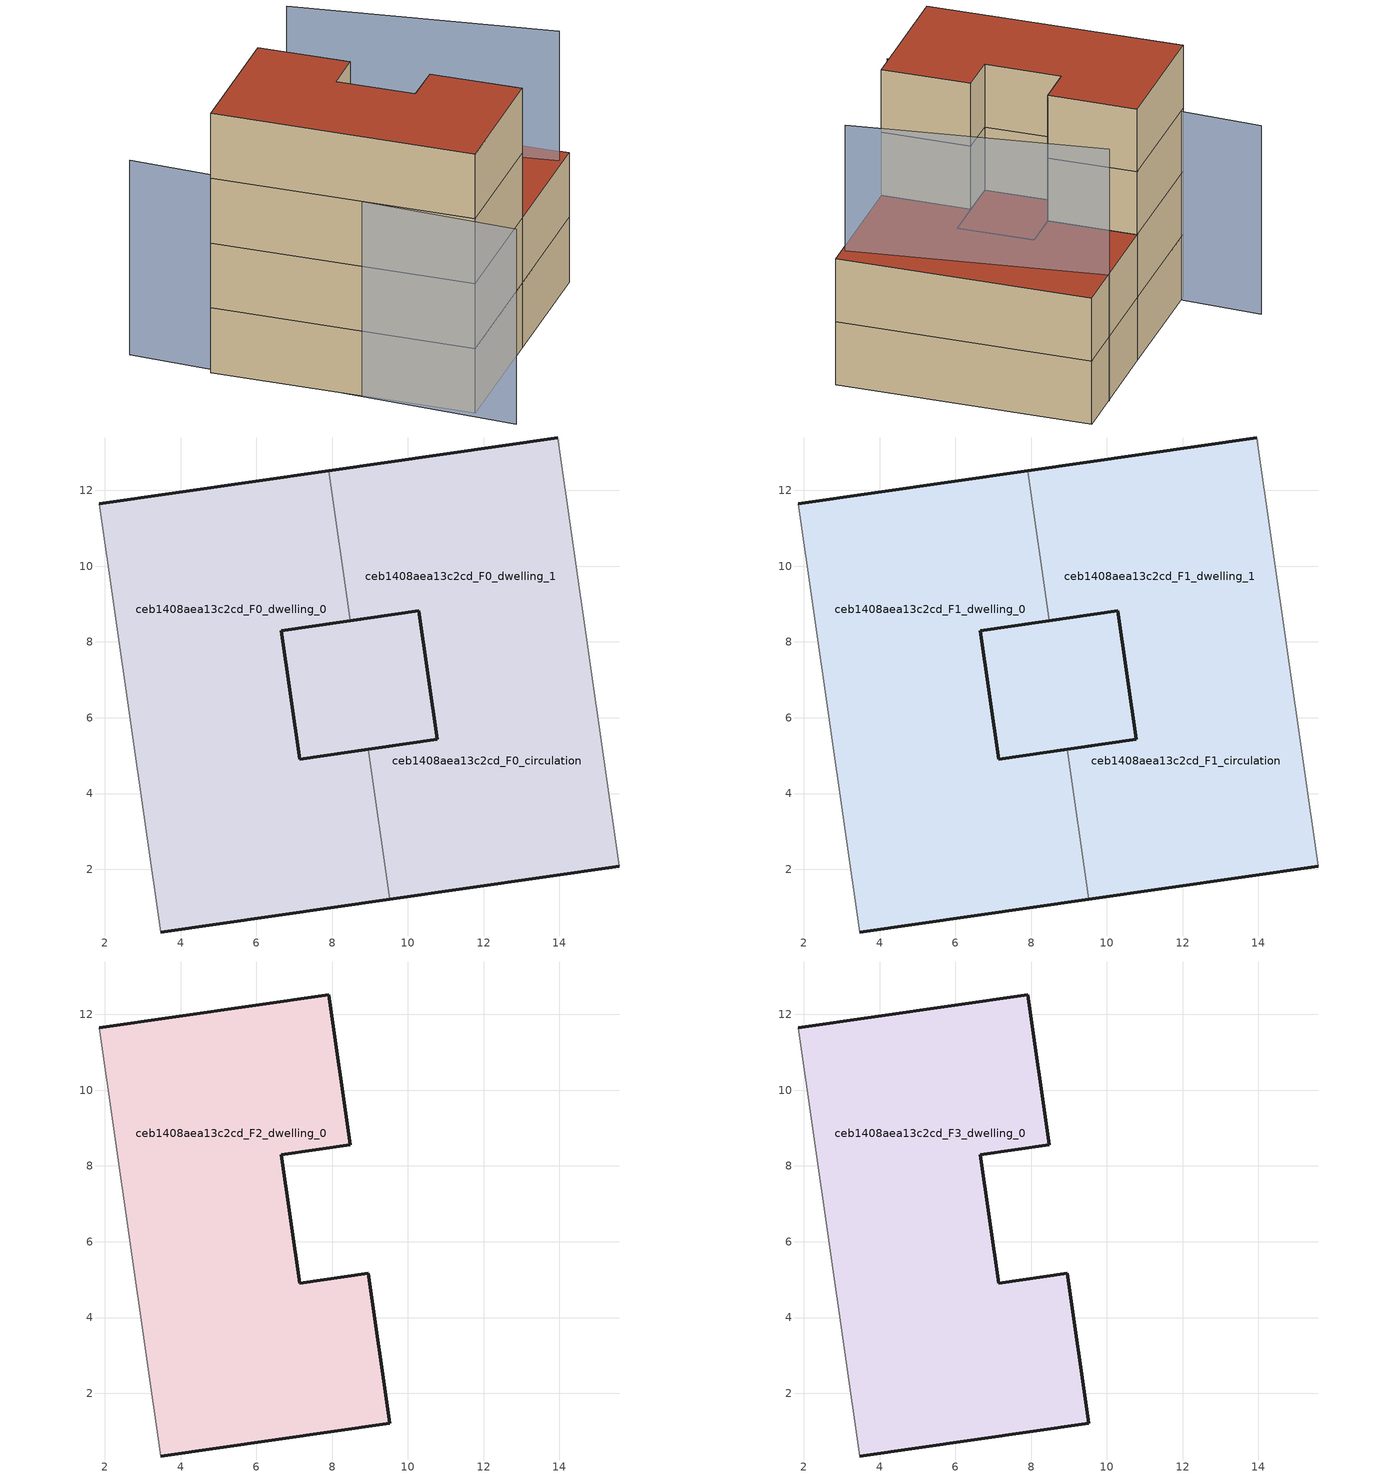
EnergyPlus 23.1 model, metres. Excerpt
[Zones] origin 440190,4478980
ceb1408aea13c2cd_F0_dwelling_0
 floor ground (EU_floor_Construction): 7.91,12.52 8.47,8.56 6.66,8.3 7.14,4.91 8.96,5.17 9.53,1.21 3.47,0.34 1.85,11.65 z0; 10.29,8.82 10.78,5.43 8.96,5.17 7.14,4.91 6.66,8.3 z0
 wall outside (EU_wall_Construction): 3.47,0.34 9.53,1.21 / 8.96,5.17 7.14,4.91 6.66,8.3 8.47,8.56 / 7.91,12.52 1.85,11.65 z0:3
 wall adiabatic (EU_wall_Construction): 1.85,11.65 3.47,0.34 z0:3
 wall to ceb1408aea13c2cd_F0_dwelling_1 (EU_wall_Construction): 9.53,1.21 8.96,5.17 / 8.47,8.56 7.91,12.52 z0:3
ceb1408aea13c2cd_F0_dwelling_1
 floor ground (EU_floor_Construction): 13.96,13.39 15.58,2.08 9.53,1.21 8.96,5.17 10.78,5.43 10.29,8.82 8.47,8.56 7.91,12.52 z0; 10.29,8.82 10.78,5.43 8.96,5.17 7.14,4.91 6.66,8.3 z0
 wall outside (EU_wall_Construction): 13.96,13.39 7.91,12.52 / 8.47,8.56 10.29,8.82 10.78,5.43 8.96,5.17 / 9.53,1.21 15.58,2.08 z0:3
 wall adiabatic (EU_wall_Construction): 15.58,2.08 13.96,13.39 z0:3
ceb1408aea13c2cd_F0_circulation
 floor ground (EU_floor_Construction): 7.91,12.52 8.47,8.56 6.66,8.3 7.14,4.91 8.96,5.17 9.53,1.21 3.47,0.34 1.85,11.65 z0; 10.29,8.82 10.78,5.43 8.96,5.17 7.14,4.91 6.66,8.3 z0; 13.96,13.39 15.58,2.08 9.53,1.21 8.96,5.17 10.78,5.43 10.29,8.82 8.47,8.56 7.91,12.52 z0
 wall outside (EU_wall_Construction): 10.78,5.43 10.29,8.82 6.66,8.3 7.14,4.91 10.78,5.43 z0:3
ceb1408aea13c2cd_F1_dwelling_0
 floor outside (EU_floor_Construction): 10.29,8.82 10.78,5.43 8.96,5.17 7.14,4.91 6.66,8.3 z3
 floor to ceb1408aea13c2cd_F0_dwelling_0 (EU_floor_Construction): 7.91,12.52 8.47,8.56 6.66,8.3 7.14,4.91 8.96,5.17 9.53,1.21 3.47,0.34 1.85,11.65 z3
 wall outside (EU_wall_Construction): 3.47,0.34 9.53,1.21 / 8.96,5.17 7.14,4.91 6.66,8.3 8.47,8.56 / 7.91,12.52 1.85,11.65 z3:6
 wall adiabatic (EU_wall_Construction): 1.85,11.65 3.47,0.34 z3:6
 wall to ceb1408aea13c2cd_F1_dwelling_1 (EU_wall_Construction): 9.53,1.21 8.96,5.17 / 8.47,8.56 7.91,12.52 z3:6
 roof outside (EU_floor_Construction): 10.78,5.43 10.29,8.82 6.66,8.3 7.14,4.91 8.96,5.17 z6
ceb1408aea13c2cd_F1_dwelling_1
 floor to ceb1408aea13c2cd_F0_dwelling_1 (EU_floor_Construction): 13.96,13.39 15.58,2.08 9.53,1.21 8.96,5.17 10.78,5.43 10.29,8.82 8.47,8.56 7.91,12.52 z3; 10.29,8.82 10.78,5.43 8.96,5.17 7.14,4.91 6.66,8.3 z3
 wall outside (EU_wall_Construction): 13.96,13.39 7.91,12.52 / 8.47,8.56 10.29,8.82 10.78,5.43 8.96,5.17 / 9.53,1.21 15.58,2.08 z3:6
 wall adiabatic (EU_wall_Construction): 15.58,2.08 13.96,13.39 z3:6
 roof outside (EU_roof_Construction): 10.78,5.43 10.29,8.82 6.66,8.3 7.14,4.91 8.96,5.17 z6; 15.58,2.08 13.96,13.39 7.91,12.52 8.47,8.56 10.29,8.82 10.78,5.43 8.96,5.17 9.53,1.21 z6
ceb1408aea13c2cd_F1_circulation
 floor outside (EU_floor_Construction): 10.29,8.82 10.78,5.43 8.96,5.17 7.14,4.91 6.66,8.3 z3; 13.96,13.39 15.58,2.08 9.53,1.21 8.96,5.17 10.78,5.43 10.29,8.82 8.47,8.56 7.91,12.52 z3
 floor to ceb1408aea13c2cd_F0_circulation (EU_floor_Construction): 7.91,12.52 8.47,8.56 6.66,8.3 7.14,4.91 7.77,5 8.96,5.17 9.53,1.21 3.47,0.34 1.85,11.65 z3
 wall outside (EU_wall_Construction): 10.78,5.43 10.29,8.82 6.66,8.3 7.14,4.91 10.78,5.43 z3:6
 roof outside (EU_roof_Construction): 10.78,5.43 10.29,8.82 6.66,8.3 7.14,4.91 8.96,5.17 z6; 9.53,1.21 8.96,5.17 7.14,4.91 6.66,8.3 8.47,8.56 7.91,12.52 1.85,11.65 3.47,0.34 z6; 15.58,2.08 13.96,13.39 7.91,12.52 8.47,8.56 10.29,8.82 10.78,5.43 8.96,5.17 9.53,1.21 z6
ceb1408aea13c2cd_F2_dwelling_0
 floor to ceb1408aea13c2cd_F1_dwelling_0 (EU_floor_Construction): 7.91,12.52 8.47,8.56 6.66,8.3 7.14,4.91 8.96,5.17 9.53,1.21 3.47,0.34 1.85,11.65 z6
 wall outside (EU_wall_Construction): 3.47,0.34 9.53,1.21 8.96,5.17 7.14,4.91 6.66,8.3 8.47,8.56 7.91,12.52 1.85,11.65 z6:9
 wall adiabatic (EU_wall_Construction): 1.85,11.65 3.47,0.34 z6:9
ceb1408aea13c2cd_F3_dwelling_0
 floor to ceb1408aea13c2cd_F2_dwelling_0 (EU_floor_Construction): 7.91,12.52 8.47,8.56 6.66,8.3 7.14,4.91 8.96,5.17 9.53,1.21 3.47,0.34 1.85,11.65 z9
 wall outside (EU_wall_Construction): 3.47,0.34 9.53,1.21 8.96,5.17 7.14,4.91 6.66,8.3 8.47,8.56 7.91,12.52 1.85,11.65 z9:12
 wall adiabatic (EU_wall_Construction): 1.85,11.65 3.47,0.34 z9:12
 roof outside (EU_roof_Construction): 9.53,1.21 8.96,5.17 7.14,4.91 6.66,8.3 8.47,8.56 7.91,12.52 1.85,11.65 3.47,0.34 z12
shading: 1.79,15.32 3.39,-1.58 z0:9; 14.75,2.11 11.75,13.1 z0:12
[Building]
EU S2 Campaign: North Axis=0; Terrain=City; Solar Distribution=FullExterior
[Site:Location]
Madrid: Latitude=40.5; Longitude=-3.5; Time Zone=1; Elevation=609
[SizingPeriod:WeatherFileDays]
AnnualSizingPeriod: Begin Month=1; Begin Day of Month=1; End Month=12; End Day of Month=31; Day of Week for Start Day=Monday; Use Weather File Daylight Saving Period=No; Use Weather File Rain and Snow Indicators=No
[MATERIAL]
EU_InternalMass_Material: Roughness=MediumRough; Thickness=0.1; Conductivity=1; Density=1800; Specific Heat=900; Thermal Absorptance=0.9; Solar Absorptance=0.7; Visible Absorptance=0.7
[MATERIAL:NOMASS] Roughness=MediumRough; Thermal Absorptance=0.9; Solar Absorptance=0.7; Visible Absorptance=0.7
Name | Thermal Resistance
EU_wall_NoMass | 1.60022
EU_roof_NoMass | 1.57597
EU_floor_NoMass | 0.470652
[CONSTRUCTION]
EU_wall_Construction: EU_wall_NoMass
EU_roof_Construction: EU_roof_NoMass
EU_floor_Construction: EU_floor_NoMass
EU_InternalMass_Construction: EU_InternalMass_Material
[ZONE] Type=1; Multiplier=1; Ceiling Height=autocalculate; Floor Area=autocalculate; Part of Total Floor Area=Yes
Name | Volume
ceb1408aea13c2cd_F0_dwelling_0; ceb1408aea13c2cd_F1_dwelling_0; ceb1408aea13c2cd_F0_dwelling_1; ceb1408aea13c2cd_F1_dwelling_1 | 228.472
ceb1408aea13c2cd_F2_dwelling_0; ceb1408aea13c2cd_F3_dwelling_0 | 190.742
ceb1408aea13c2cd_F0_circulation | 419.214
ceb1408aea13c2cd_F1_circulation | 419.215
[INTERNALMASS] Construction=EU_InternalMass_Construction
Name | Zone or ZoneList | Surface Area
ceb1408aea13c2cd_F0_dwelling_0_EU_InternalMass | ceb1408aea13c2cd_F0_dwelling_0 | 63.5807
ceb1408aea13c2cd_F0_dwelling_1_EU_InternalMass | ceb1408aea13c2cd_F0_dwelling_1 | 63.5807
ceb1408aea13c2cd_F1_dwelling_0_EU_InternalMass | ceb1408aea13c2cd_F1_dwelling_0 | 63.5807
ceb1408aea13c2cd_F1_dwelling_1_EU_InternalMass | ceb1408aea13c2cd_F1_dwelling_1 | 63.5807
ceb1408aea13c2cd_F2_dwelling_0_EU_InternalMass | ceb1408aea13c2cd_F2_dwelling_0 | 139.694
ceb1408aea13c2cd_F3_dwelling_0_EU_InternalMass | ceb1408aea13c2cd_F3_dwelling_0 | 139.694
[OTHEREQUIPMENT] Fuel Type=Electricity; Design Level Calculation Method=Watts/Area; Power per Zone Floor Area=1; Fraction Latent=0; Fraction Radiant=0; Fraction Lost=0; Carbon Dioxide Generation Rate=0; EndUse Subcategory=EU_Step8_InternalGains
Name | Zone or ZoneList or Space or SpaceList | Schedule
EU_Step8_InternalGain_ceb1408aea13c2cd_F0_dwelling_0_f000 | ceb1408aea13c2cd_F0_dwelling_0 | EU_Step8_GainSchedule_ceb1408aea13c2cd_F0_dwelling_0_f000
EU_Step8_InternalGain_ceb1408aea13c2cd_F0_dwelling_1_f000 | ceb1408aea13c2cd_F0_dwelling_1 | EU_Step8_GainSchedule_ceb1408aea13c2cd_F0_dwelling_1_f000
EU_Step8_InternalGain_ceb1408aea13c2cd_F1_dwelling_0_f000 | ceb1408aea13c2cd_F1_dwelling_0 | EU_Step8_GainSchedule_ceb1408aea13c2cd_F1_dwelling_0_f000
EU_Step8_InternalGain_ceb1408aea13c2cd_F1_dwelling_1_f000 | ceb1408aea13c2cd_F1_dwelling_1 | EU_Step8_GainSchedule_ceb1408aea13c2cd_F1_dwelling_1_f000
EU_Step8_InternalGain_ceb1408aea13c2cd_F2_dwelling_0_f000 | ceb1408aea13c2cd_F2_dwelling_0 | EU_Step8_GainSchedule_ceb1408aea13c2cd_F2_dwelling_0_f000
EU_Step8_InternalGain_ceb1408aea13c2cd_F3_dwelling_0_f000 | ceb1408aea13c2cd_F3_dwelling_0 | EU_Step8_GainSchedule_ceb1408aea13c2cd_F3_dwelling_0_f000
[ZONEINFILTRATION:DESIGNFLOWRATE] Schedule=EU_AlwaysOn; Design Flow Rate Calculation Method=Flow/Area; Flow Rate per Floor Area=0.0005; Constant Term Coefficient=1; Temperature Term Coefficient=0; Velocity Term Coefficient=0; Velocity Squared Term Coefficient=0
Name | Zone or ZoneList or Space or SpaceList
EU_Circulation_Infiltration_ceb1408aea13c2cd_F0_circulation | ceb1408aea13c2cd_F0_circulation
EU_Circulation_Infiltration_ceb1408aea13c2cd_F1_circulation | ceb1408aea13c2cd_F1_circulation
[ZONEVENTILATION:DESIGNFLOWRATE] Schedule=EU_AlwaysOn; Design Flow Rate Calculation Method=AirChanges/Hour; Air Changes per Hour=0.480704; Ventilation Type=Natural; Fan Pressure Rise=0; Fan Total Efficiency=1; Constant Term Coefficient=1; Temperature Term Coefficient=0; Velocity Term Coefficient=0; Velocity Squared Term Coefficient=0; Minimum Indoor Temperature=-100; Maximum Indoor Temperature=100; Delta Temperature=-100; Minimum Outdoor Temperature=-100; Maximum Outdoor Temperature=100; Maximum Wind Speed=40
Name | Zone or ZoneList or Space or SpaceList
EU_ConstantAir_ceb1408aea13c2cd_F0_dwelling_0 | ceb1408aea13c2cd_F0_dwelling_0
EU_ConstantAir_ceb1408aea13c2cd_F0_dwelling_1 | ceb1408aea13c2cd_F0_dwelling_1
EU_ConstantAir_ceb1408aea13c2cd_F1_dwelling_0 | ceb1408aea13c2cd_F1_dwelling_0
EU_ConstantAir_ceb1408aea13c2cd_F1_dwelling_1 | ceb1408aea13c2cd_F1_dwelling_1
EU_ConstantAir_ceb1408aea13c2cd_F2_dwelling_0 | ceb1408aea13c2cd_F2_dwelling_0
EU_ConstantAir_ceb1408aea13c2cd_F3_dwelling_0 | ceb1408aea13c2cd_F3_dwelling_0
[HVACTEMPLATE:THERMOSTAT] Constant Heating Setpoint=20; Constant Cooling Setpoint=50
EU_HeatOnly_ceb1408aea13c2cd_F0_dwelling_0; EU_HeatOnly_ceb1408aea13c2cd_F0_dwelling_1; EU_HeatOnly_ceb1408aea13c2cd_F1_dwelling_0; EU_HeatOnly_ceb1408aea13c2cd_F1_dwelling_1; EU_HeatOnly_ceb1408aea13c2cd_F2_dwelling_0; EU_HeatOnly_ceb1408aea13c2cd_F3_dwelling_0
[HVACTEMPLATE:ZONE:IDEALLOADSAIRSYSTEM] System Availability Schedule=EU_AlwaysOn; Maximum Heating Supply Air Temperature=50; Minimum Cooling Supply Air Temperature=13; Maximum Heating Supply Air Humidity Ratio=0.0156; Minimum Cooling Supply Air Humidity Ratio=0.0077; Heating Limit=NoLimit; Cooling Limit=NoLimit; Heating Availability Schedule=EU_AlwaysOn; Cooling Availability Schedule=EU_CoolingOff; Dehumidification Control Type=ConstantSensibleHeatRatio; Cooling Sensible Heat Ratio=0.7; Dehumidification Setpoint=60; Humidification Control Type=None; Humidification Setpoint=30; Outdoor Air Method=None; Outdoor Air Flow Rate per Person=0.00944; Outdoor Air Flow Rate per Zone Floor Area=0; Outdoor Air Flow Rate per Zone=0; Demand Controlled Ventilation Type=None; Outdoor Air Economizer Type=NoEconomizer; Heat Recovery Type=None; Sensible Heat Recovery Effectiveness=0.7; Latent Heat Recovery Effectiveness=0.65
Name | Template Thermostat
ceb1408aea13c2cd_F0_dwelling_0 | EU_HeatOnly_ceb1408aea13c2cd_F0_dwelling_0
ceb1408aea13c2cd_F0_dwelling_1 | EU_HeatOnly_ceb1408aea13c2cd_F0_dwelling_1
ceb1408aea13c2cd_F1_dwelling_0 | EU_HeatOnly_ceb1408aea13c2cd_F1_dwelling_0
ceb1408aea13c2cd_F1_dwelling_1 | EU_HeatOnly_ceb1408aea13c2cd_F1_dwelling_1
ceb1408aea13c2cd_F2_dwelling_0 | EU_HeatOnly_ceb1408aea13c2cd_F2_dwelling_0
ceb1408aea13c2cd_F3_dwelling_0 | EU_HeatOnly_ceb1408aea13c2cd_F3_dwelling_0
[SIZING:ZONE] Zone Cooling Design Supply Air Temperature Input Method=SupplyAirTemperature; Zone Cooling Design Supply Air Temperature=13; Zone Heating Design Supply Air Temperature Input Method=SupplyAirTemperature; Zone Heating Design Supply Air Temperature=50; Zone Cooling Design Supply Air Humidity Ratio=0.008; Zone Heating Design Supply Air Humidity Ratio=0.008; Cooling Design Air Flow Method=DesignDay; Cooling Design Air Flow Rate=0; Cooling Minimum Air Flow per Zone Floor Area=0.000762; Cooling Minimum Air Flow=0; Cooling Minimum Air Flow Fraction=0.2; Heating Design Air Flow Method=DesignDay; Heating Design Air Flow Rate=0; Heating Maximum Air Flow per Zone Floor Area=0.002032; Heating Maximum Air Flow=0.141576; Heating Maximum Air Flow Fraction=0.3; Account for Dedicated Outdoor Air System=No; Dedicated Outdoor Air System Control Strategy=NeutralSupplyAir; Dedicated Outdoor Air Low Setpoint Temperature for Design=autosize; Dedicated Outdoor Air High Setpoint Temperature for Design=autosize; Zone Load Sizing Method=Sensible Load Only No Latent Load; Zone Latent Cooling Design Supply Air Humidity Ratio Input Method=HumidityRatioDifference; Zone Cooling Design Supply Air Humidity Ratio Difference=0.005; Zone Latent Heating Design Supply Air Humidity Ratio Input Method=HumidityRatioDifference; Zone Humidification Design Supply Air Humidity Ratio Difference=0.005
ceb1408aea13c2cd_F0_dwelling_0; ceb1408aea13c2cd_F0_dwelling_1; ceb1408aea13c2cd_F1_dwelling_0; ceb1408aea13c2cd_F1_dwelling_1; ceb1408aea13c2cd_F2_dwelling_0; ceb1408aea13c2cd_F3_dwelling_0
[SCHEDULE:CONSTANT]
Name | Hourly Value
EU_AlwaysOn | 1
EU_CoolingOff | 0
[SCHEDULE:FILE] Column Number=1; Rows to Skip at Top=0; Number of Hours of Data=8760; Column Separator=Comma; Interpolate to Timestep=No; Minutes per Item=60; Adjust Schedule for Daylight Savings=Yes
Name | File
EU_Step8_GainSchedule_ceb1408aea13c2cd_F0_dwelling_0_f000 | ../../schedules/ceb1408aea13c2cd/ceb1408aea13c2cd_F0_dwelling_0_f000_gain.csv
EU_Step8_GainSchedule_ceb1408aea13c2cd_F0_dwelling_1_f000 | ../../schedules/ceb1408aea13c2cd/ceb1408aea13c2cd_F0_dwelling_1_f000_gain.csv
EU_Step8_GainSchedule_ceb1408aea13c2cd_F1_dwelling_0_f000 | ../../schedules/ceb1408aea13c2cd/ceb1408aea13c2cd_F1_dwelling_0_f000_gain.csv
EU_Step8_GainSchedule_ceb1408aea13c2cd_F1_dwelling_1_f000 | ../../schedules/ceb1408aea13c2cd/ceb1408aea13c2cd_F1_dwelling_1_f000_gain.csv
EU_Step8_GainSchedule_ceb1408aea13c2cd_F2_dwelling_0_f000 | ../../schedules/ceb1408aea13c2cd/ceb1408aea13c2cd_F2_dwelling_0_f000_gain.csv
EU_Step8_GainSchedule_ceb1408aea13c2cd_F3_dwelling_0_f000 | ../../schedules/ceb1408aea13c2cd/ceb1408aea13c2cd_F3_dwelling_0_f000_gain.csv
